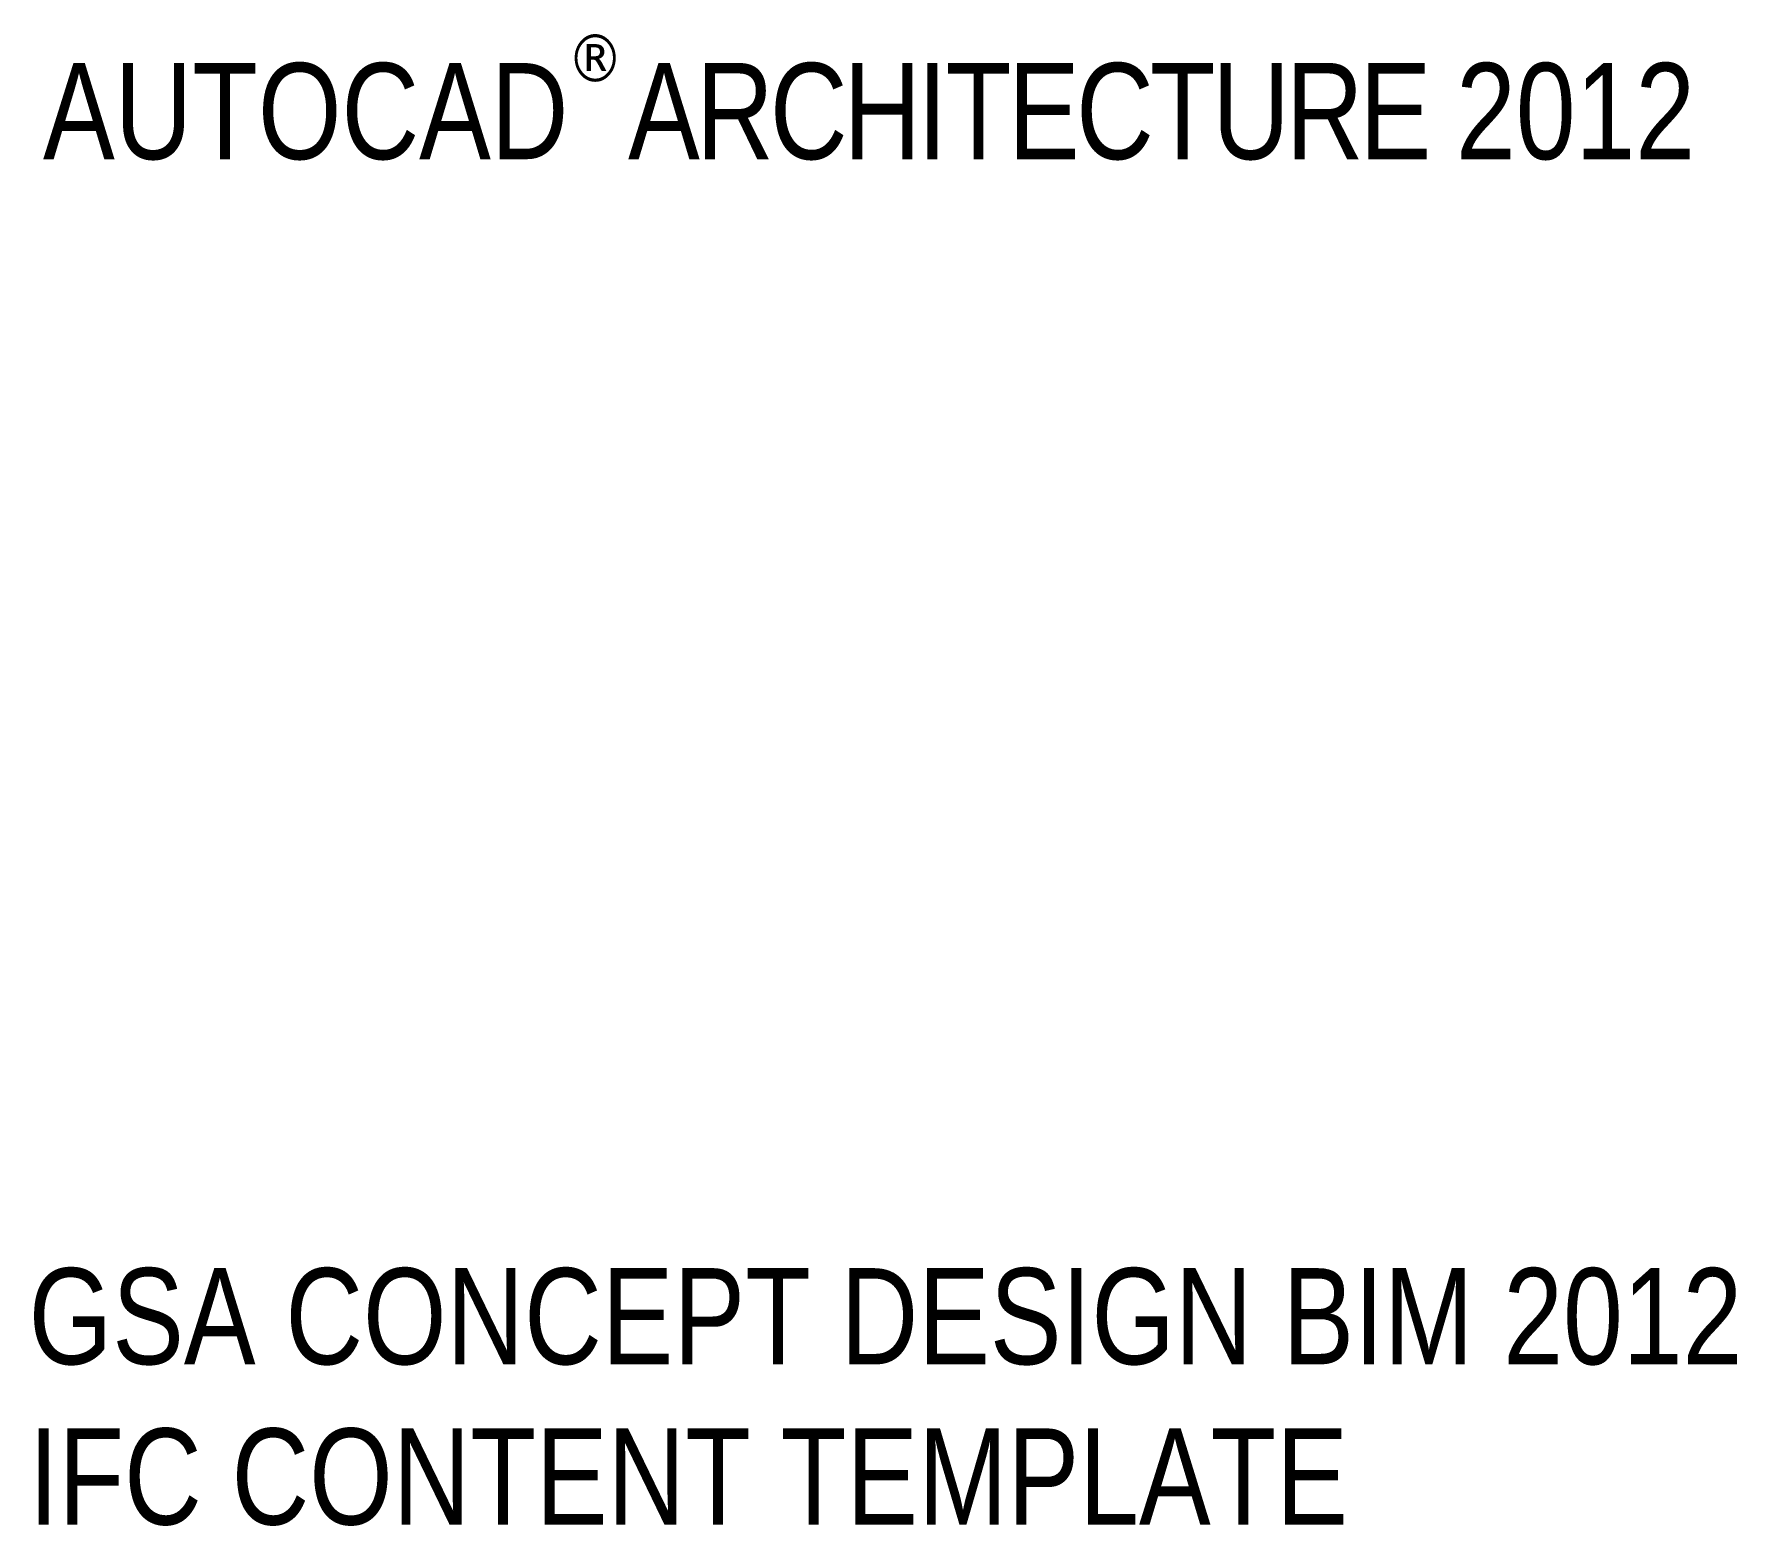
# Paper-space layout 'Work' of a CAD drawing. Header units: millimetres. Extents: x 30 to 418, y 20 to 359.
import ezdxf

# ---------------------------------------------------------------- set-up
doc = ezdxf.new("R2010")
doc.units = ezdxf.units.MM
doc.header["$LTSCALE"] = 0.5
doc.styles.add('Title-Normal', font='arial.ttf', dxfattribs={"width": 0.75})

psp = doc.layouts.new('Work')

# ---------------------------------------------------------------- texts
at = {"color": 7, "style": 'Title-Normal'}
for s, insert, char_height, width, attachment_point in [('{\\fTahoma|b0|i0|c0|p34;\\W1;®}', (151.68, 359.14), 10.9375, 15.4249, 1), ('{\\W0.8;AUTOCAD  \\T0.95;ARCHITECTURE \\T1;2012}', (32.52, 352.49), 21.875, 434.4866, 1), ('\\pxt17;{\\W0.8;GSA CONCEPT DESIGN BIM 2012\\PIFC CONTENT TEMPLATE}', (29.24, 19.7), 21.875, 602.2312, 7)]:
    psp.add_mtext(s, dxfattribs=dict(at, insert=insert, char_height=char_height, width=width, attachment_point=attachment_point))

doc.saveas('drawing.dxf')
